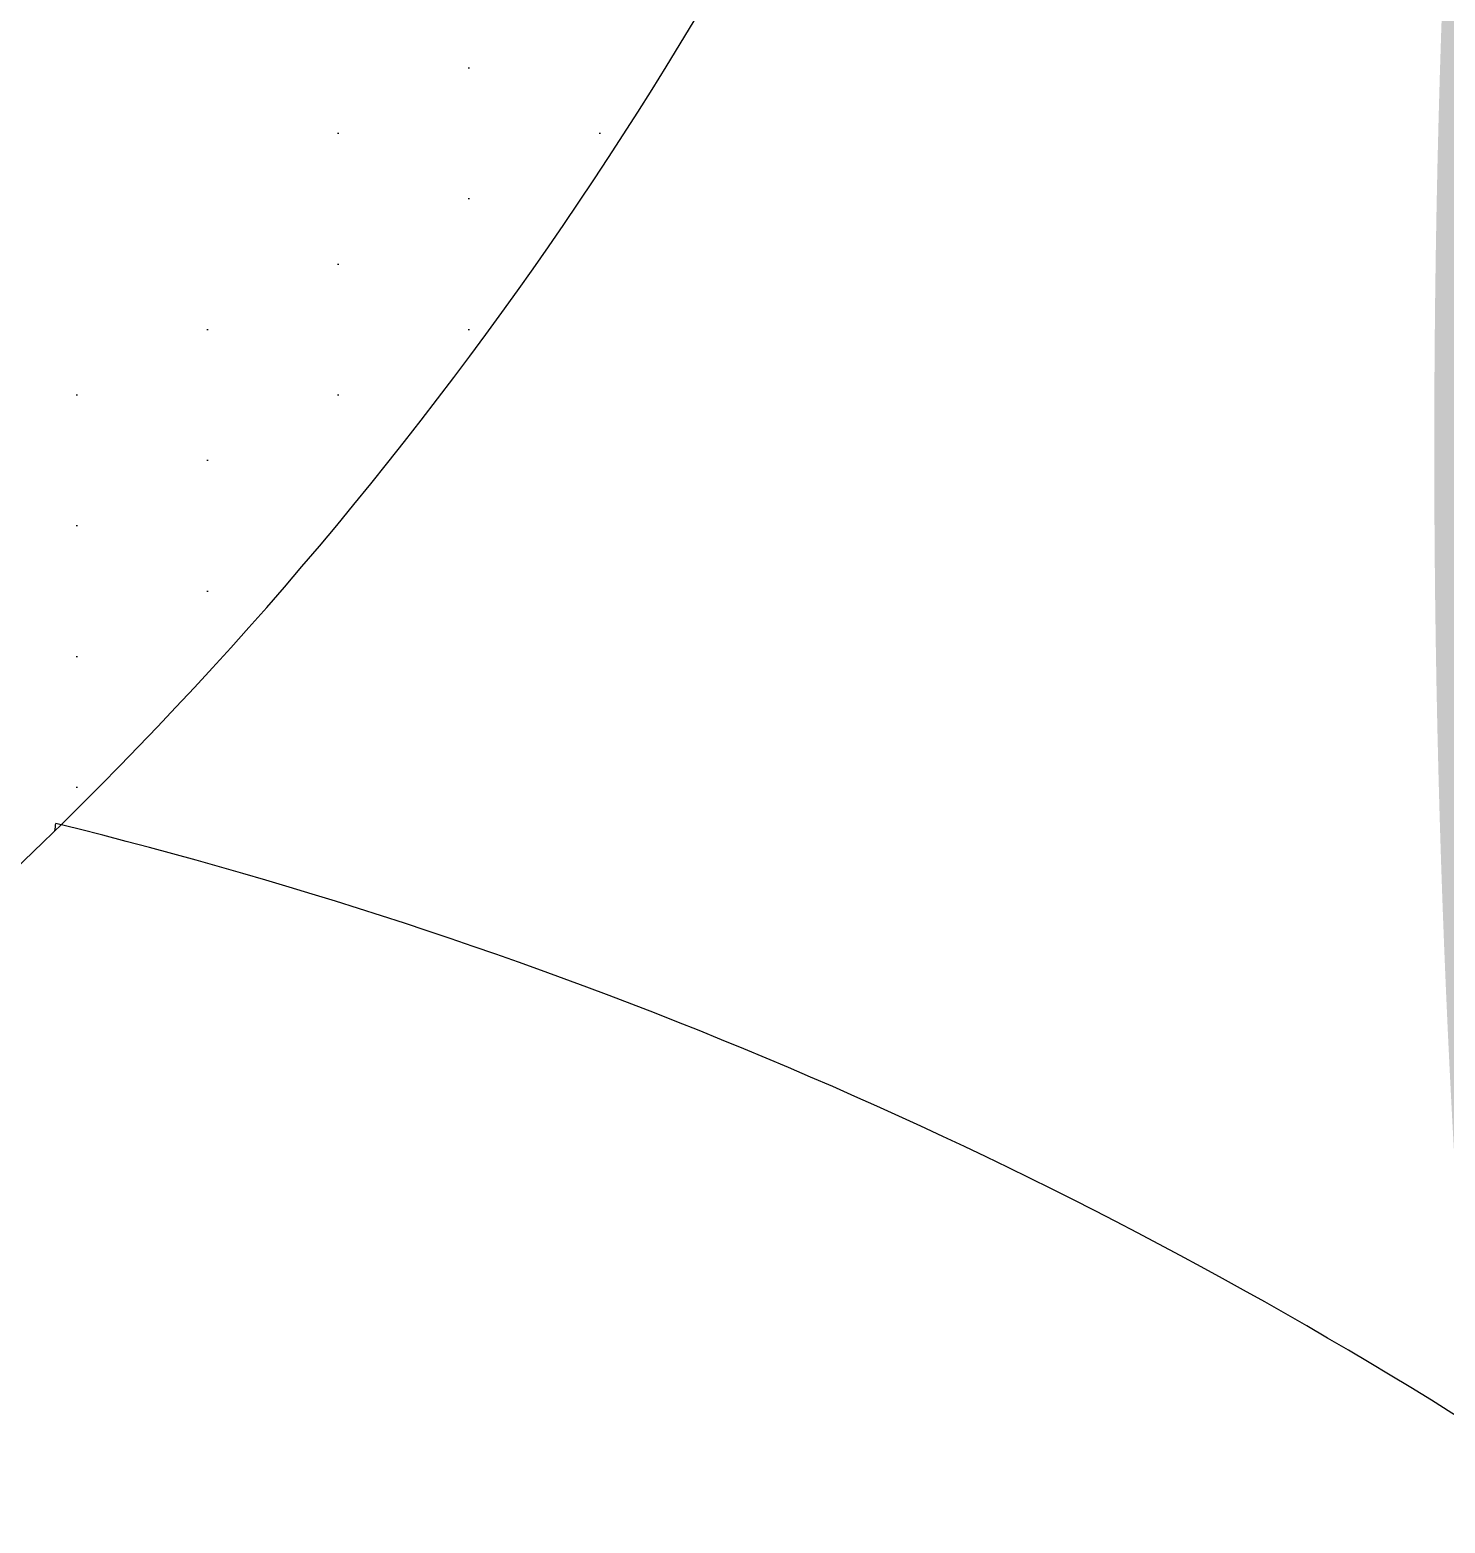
# Model space of a CAD drawing. Extents: x 3694 to 117786, y 20013 to 108631.
# Drawn here: x 41186.8 to 41307.7, y 84176.4 to 84303.9 of the extents above; entities that cross this region are included whole.
import ezdxf

# ---------------------------------------------------------------- set-up
doc = ezdxf.new("R2010")
doc.units = 0
doc.header["$LTSCALE"] = 1000
doc.header["$MEASUREMENT"] = 0
doc.layers.add('家具', color=253, linetype='Continuous')

# ---------------------------------------------------------------- blocks, each defined once
blk = doc.blocks.new('A$C6CBF3060')
at = {"layer": '家具'}
h = blk.add_hatch(dxfattribs=at)
h.set_pattern_fill('DOTS', color=8, scale=335.2800000195158, angle=-90.00000000000001, style=0)
h.set_pattern_definition([(270, (30849.11753504153, -17862.99907829171), (20.95500000121973, -10.47750000060987), [0, -20.95500000121974])])
edge = h.paths.add_edge_path()
edge.add_spline(control_points=[(3620.032944355196, 1020.167978249578), (3621.856950601301, 1029.223950294458), (3623.640356767137, 1038.254456721312), (3629.075648781851, 1066.661334569191), (3632.509525532267, 1085.952194047979), (3638.452392537998, 1124.35439882104), (3640.907859724044, 1143.394177388276), (3645.504487169259, 1187.965857300234), (3647.380020918004, 1213.570567535007), (3652.138734003369, 1291.274453085276), (3654.163834771207, 1344.379333391011), (3661.075878760414, 1425.081640880471), (3664.018153472578, 1452.133973591473), (3670.094233668715, 1492.753120009336), (3672.397098293724, 1506.299475706379), (3677.679535390045, 1533.370511049969), (3680.683231559953, 1546.95785375061), (3688.042565591692, 1576.433232332645), (3692.477545640613, 1592.158136530725), (3700.184732509224, 1618.288209221257), (3703.394472055632, 1628.838867633007), (3706.570199849586, 1639.277341819994)], knot_values=[0.007594318894714291, 0.007594318894714291, 0.007594318894714291, 0.007594318894714291, 1.009331685129112, 1.009331685129112, 3.166903830014817, 3.166903830014817, 5.324475974900523, 5.324475974900523, 8.146713981276132, 8.146713981276132, 13.78698518195698, 13.78698518195698, 16.6071207822974, 16.6071207822974, 18.01718858246761, 18.01718858246761, 19.42725638263783, 19.42725638263783, 21.11840045899928, 21.11840045899928, 22.2881602581128, 22.2881602581128, 22.2881602581128, 22.2881602581128], degree=3, periodic=0)
edge.add_ellipse((1789.99904669042, 2201.081587384349), major_axis=(1412.244489359956, 1412.244489359956), ratio=0.9999999999999818, start_angle=-61.33743676422674, end_angle=-48.55714826964773)
edge.add_ellipse((1789.99904669042, 1953.25083809936), major_axis=(1412.24448935993, -1412.24448935993), ratio=0.9999999999999885, start_angle=48.5571482696466, end_angle=61.33743676426361)
edge.add_spline(control_points=[(3706.570199849455, 2515.055083664098), (3703.394472055566, 2525.493557850958), (3700.184732509093, 2536.044216262839), (3692.477545640737, 2562.174288952727), (3688.042565592012, 2577.899193150166), (3680.683231560659, 2607.374571730539), (3677.679535390882, 2620.961914430154), (3672.397098294947, 2648.032949771052), (3670.094233670054, 2661.579305466817), (3664.018153474113, 2702.198451881093), (3661.075878761818, 2729.250784589662), (3655.986670472266, 2788.670379265524), (3654.145087228251, 2820.934697647885), (3652.42359686167, 2852.807937005808)], knot_values=[0.007594318904541566, 0.007594318904541566, 0.007594318904541566, 0.007594318904541566, 1.177354118008585, 1.177354118008585, 2.868498194319651, 2.868498194319651, 4.278565994361959, 4.278565994361959, 5.688633794404266, 5.688633794404266, 8.508769394488882, 8.508769394488882, 11.91787256770212, 11.91787256770212, 11.91787256770212, 11.91787256770212], degree=3, periodic=0)
edge.add_ellipse((3646.657623284387, 2875.236412280854), major_axis=(16.37502602226822, 16.37502602226821), ratio=0.9999999999995666, start_angle=225.8035234418923, end_angle=239.417541532368, ccw=False)
edge.add_ellipse((3511.087514728119, 3239.193560838379), major_axis=(290.1065513937293, 290.1065513937293), ratio=0.9999999999994232, start_angle=234.5429178462428, end_angle=244.3434878472222, ccw=False)
edge.add_ellipse((4291.384683319397, 2715.78940374251), major_axis=(510.6161812649055, -510.6161812649058), ratio=0.9999999999999988, start_angle=215.5301837112753, end_angle=236.2784491778619)
edge.add_ellipse((8058.381468311782, 2243.98490320702), major_axis=(3173.045961291781, -3173.045961291782), ratio=1, start_angle=220.7753203818918, end_angle=231.6420249032678)
edge.add_ellipse((4599.337569821713, 1341.637200631933), major_axis=(756.0877006785541, 756.0877006785539), ratio=0.9999999999999949, start_angle=113.9930274311128, end_angle=139.4777875760855)
edge.add_ellipse((3519.680850986653, 1232.139841819859), major_axis=(20.77520892349397, -20.77520892349398), ratio=0.999999999999889, start_angle=29.349690518414718, end_angle=107.31395154978779, ccw=False)
edge.add_ellipse((3261.400831811123, 1475.541992198378), major_axis=(269.5263520561113, -269.5263520561115), ratio=0.9999999999999978, start_angle=326.06965526290503, end_angle=363.74867896470926, ccw=False)
edge.add_ellipse((2985.936513544038, 1255.583835869416), major_axis=(269.5447157602681, 269.5447157602681), ratio=0.9999999999729833, start_angle=289.4364312615882, end_angle=291.1525348597326, ccw=False)
edge.add_ellipse((3270.637057203829, -411.6684627259383), major_axis=(1063.437138938921, 1063.437138938921), ratio=0.9999999999999937, start_angle=35.30528515153998, end_angle=42.74492259143477, ccw=False)
edge.add_ellipse((3474.324288661912, 860.0126218386868), major_axis=(153.1024992137935, -153.1024992137935), ratio=0.999999999999859, start_angle=92.70420918075928, end_angle=121.7648417998393, ccw=False)
edge = h.paths.add_edge_path()
edge.add_ellipse((3560.315809361586, 903.7363475695056), major_axis=(59.62128638761727, 59.62128638761727), ratio=0.9999999999999157, start_angle=248.1334738211491, end_angle=277.7178630449272)
edge.add_ellipse((3511.524035592221, 931.7299106341088), major_axis=(99.19644208316629, 99.19644208316625), ratio=0.9999999999997502, start_angle=-79.30676778778508, end_angle=-64.31921627686972)
edge.add_ellipse((3386.72601415019, 2442.541419907149), major_axis=(1116.038544759257, -1116.038544759258), ratio=0.9999999999999984, start_angle=303.32411686118166, end_angle=324.37804893725087, ccw=False)
edge.add_spline(control_points=[(3067.313977831232, 896.8829783906913), (3067.116512627828, 894.6964287364499), (3066.26218761129, 885.1096334103167), (3065.674442368967, 875.0971932240427), (3064.819310103077, 865.6985716819399)], knot_values=[0, 0, 0, 0, 0.2418033642713523, 1.052830296575082, 1.052830296575082, 1.052830296575082, 1.052830296575082], degree=3, periodic=0)
edge.add_ellipse((3026.907071228037, 868.9988679855887), major_axis=(26.90938323527025, 26.90938323527025), ratio=0.9999999999999187, start_angle=238.7767705824798, end_angle=310.27284356007203, ccw=False)
edge.add_ellipse((3357.089655062053, 4875.541364723143), major_axis=(2868.190797183439, -2868.19079718344), ratio=0.999999999999999, start_angle=310.4593117003497, end_angle=318.3404531218047)
edge = h.paths.add_edge_path()
edge.add_ellipse((3560.315809361266, 3250.596077914459), major_axis=(59.62128638763784, -59.62128638763787), ratio=0.9999999999995934, start_angle=82.28213695507955, end_angle=111.8665261788591)
edge.add_ellipse((3357.089655062751, -721.208939239179), major_axis=(2868.190797183605, 2868.190797183604), ratio=0.9999999999999925, start_angle=41.65954687821016, end_angle=49.54410408661445)
edge.add_ellipse((3026.730802552287, 3285.298579970644), major_axis=(26.90938323526915, -26.90938323526915), ratio=0.9999999999999033, start_angle=49.98346972011012, end_angle=121.3236457343994, ccw=False)
edge.add_spline(control_points=[(3064.642559511616, 3288.604407622486), (3064.979431703308, 3284.907876167901), (3065.254021153691, 3281.472108143695), (3065.500446844075, 3278.209911560098)], knot_values=[0, 0, 0, 0, 0.3189857557440551, 0.3189857557440551, 0.3189857557440551, 0.3189857557440551], degree=3, periodic=0)
edge.add_ellipse((3494.988468096315, -267.6566824607653), major_axis=(2525.631590611771, -2525.631590611772), ratio=0.9999999999999991, start_angle=132.8754075785099, end_angle=141.9062269296692, ccw=False)
edge = h.paths.add_edge_path()
edge.add_ellipse((3346.428693505171, 2814.744027245259), major_axis=(221.1621733483969, -221.1621733483971), ratio=0.9999999999999994, start_angle=219.8560000035077, end_angle=290.9319768433341)
edge.add_ellipse((3437.151632962174, 2555.301954592251), major_axis=(155.4479335070494, -155.4479335070496), ratio=0.9999999999999929, start_angle=231.8281592482279, end_angle=294.8810682384705)
edge.add_ellipse((2813.700149012111, 2180.201737340405), major_axis=(405.3237387993505, 405.3237387993504), ratio=0.9999999999999992, start_angle=285.52623263396157, end_angle=332.11357467867344, ccw=False)
edge.add_ellipse((3523.712787324905, 1599.059105694443), major_axis=(258.8230775298201, 258.82307752982), ratio=0.9999999999999818, start_angle=80.19826500577827, end_angle=130.5062586859865)
edge.add_ellipse((3249.266929159778, 1365.594833926676), major_axis=(196.0891473908119, -196.0891473908119), ratio=0.9999999999999981, start_angle=154.0384846775883, end_angle=216.6923729745889)
edge.add_ellipse((3335.197817287255, 909.3636444261319), major_axis=(433.6778078787909, 433.6778078787906), ratio=0.999999999999949, start_angle=80.98112304628877, end_angle=109.8781780001218)
edge.add_ellipse((18467.36806691358, 2025.981614987111), major_axis=(11109.2260467442, 11109.22604674419), ratio=0.9999999999995928, start_angle=138.1241672681158, end_angle=138.7143909774701)
edge.add_spline(control_points=[(2789.552410904224, 1008.188427614892), (2796.579734544641, 1007.746763104577), (2803.725178327077, 1007.646570336328), (2811.231307050359, 1007.927036234807)], knot_values=[2.293510373809953, 2.293510373809953, 2.293510373809953, 2.293510373809953, 2.979732802934619, 2.979732802934619, 2.979732802934619, 2.979732802934619], degree=3, periodic=0)
edge.add_spline(control_points=[(2811.231307050359, 1007.927036234807), (2815.450479755054, 1008.084685284808), (2826.805456678361, 1008.812973134682), (2842.780722635296, 1010.871307693131), (2839.120250166125, 1024.618026985154), (2842.859477051599, 1028.393799632864), (2845.636094539273, 1029.971073038905)], knot_values=[2.979732802934619, 2.979732802934619, 2.979732802934619, 2.979732802934619, 3.36545639614831, 3.990521829336836, 4.278466320926378, 4.605763273049225, 4.605763273049225, 4.605763273049225, 4.605763273049225], degree=3, periodic=0)
edge.add_spline(control_points=[(2845.636094539273, 1029.971073038905), (2848.422474729079, 1031.553892203377), (2852.001820499405, 1032.702305534669), (2855.58116626992, 1033.850718865961)], knot_values=[4.605763273049225, 4.605763273049225, 4.605763273049225, 4.605763273049225, 4.934211014792284, 4.934211014792284, 4.934211014792284, 4.934211014792284], degree=3, periodic=0)
edge.add_ellipse((3270.637057203829, -411.6684627259383), major_axis=(1063.437138939227, 1063.437138939227), ratio=0.9999999999998375, start_angle=52.795632896919415, end_angle=61.02050574382298, ccw=False)
edge.add_ellipse((3199.316362891543, 1348.14039130005), major_axis=(212.5834902189315, 212.5834902189315), ratio=0.9999999999999212, start_angle=165.6335501199894, end_angle=198.8130742464472, ccw=False)
edge.add_ellipse((3199.413119119788, 1029.520550322999), major_axis=(217.1797520411045, -217.1797520411046), ratio=0.9999999999998674, start_angle=151.0252170128921, end_angle=192.4102655699839, ccw=False)
edge.add_ellipse((3551.448439235653, 1156.134686465819), major_axis=(331.0872910150433, -331.0872910150434), ratio=0.9999999999999813, start_angle=177.8463850309959, end_angle=203.8962665094932, ccw=False)
edge.add_ellipse((2984.329156197491, 1140.779664811776), major_axis=(308.6143108805782, 308.6143108805783), ratio=0.99999999999966, start_angle=2.0533838449994732, end_angle=10.260448050109005, ccw=False)
edge.add_spline(control_points=[(3281.687451026184, 1460.253654765613), (3290.639455244702, 1453.204405174176), (3313.081898206045, 1435.532118832798), (3303.305460116768, 1498.775473405309), (3326.318821677465, 1533.829908224947), (3353.544751881607, 1593.430233467796), (3320.947959299898, 1659.060984562777), (3340.190178442157, 1740.826539046509), (3356.126177953687, 1827.657185362103), (3415.808870579021, 1863.793903553702), (3424.432073950476, 1919.337591101754), (3457.289777258164, 1907.517444122117), (3458.775801431591, 1924.683027975876), (3459.456346832347, 1933.619102174609)], knot_values=[28.72622828787619, 28.72622828787619, 28.72622828787619, 28.72622828787619, 29.65137003608691, 31.04553471454428, 32.97090723718488, 34.80045963000916, 37.53798117998499, 40.13244696109814, 43.73799823656201, 46.29924793153518, 47.53881564063179, 48.20545028199999, 48.98405692497199, 48.98405692497199, 48.98405692497199, 48.98405692550385], degree=3, periodic=0)
edge.add_ellipse((-2827.432287128104, 2095.358859361608), major_axis=(4446.972478264837, 4446.972478264834), ratio=0.9999999999999976, start_angle=-46.47369586912973, end_angle=-42.84626635100496)
edge.add_spline(control_points=[(3457.093905025751, 2331.703914353799), (3455.691781476875, 2345.589783137202), (3452.514928848803, 2370.097512984801), (3408.946969250035, 2401.111465854163), (3388.218704290179, 2469.690945094218), (3352.769053081218, 2533.335634224328), (3364.030625280458, 2604.82269811142), (3327.271703467311, 2627.476138575294), (3294.9122366675, 2714.330123526699), (3294.341436591865, 2693.091429919492)], knot_values=[0, 0, 0, 1.163513729807164e-12, 1.426783815582302, 2.507845637052222, 5.446644405802077, 8.794161911986935, 10.36550993041577, 12.19506232323765, 14.47634677036475, 14.47634677036475, 14.47634677036475, 14.47634677036475], degree=3, periodic=0)
edge.add_ellipse((3687.441035538191, 2947.473610607776), major_axis=(331.0872910150615, -331.0872910150615), ratio=0.9999999999999547, start_angle=233.1899730444863, end_angle=257.9076692015958, ccw=False)
edge.add_ellipse((3372.605812031026, 3149.559701468508), major_axis=(217.1797520411107, -217.1797520411108), ratio=0.9999999999999556, start_angle=244.6759739839959, end_angle=286.0610225410798, ccw=False)
edge.add_ellipse((3301.30499854072, 2839.020160634274), major_axis=(212.5834902198476, 212.5834902198476), ratio=0.9999999999956851, start_angle=85.14470269029368, end_angle=91.45268943398088, ccw=False)
edge.add_ellipse((3267.100022714898, 4450.91484517249), major_axis=(983.775240623166, 983.775240623166), ratio=0.9999999999998531, start_angle=208.0880272447276, end_angle=218.4118439115923, ccw=False)
edge.add_spline(control_points=[(2862.37711883695, 3119.814991966967), (2856.867087630577, 3121.622537046678), (2851.35705642408, 3123.430082126131), (2848.768473186879, 3126.813406541194)], knot_values=[4.42752981046754, 4.42752981046754, 4.42752981046754, 4.42752981046754, 4.934211014792284, 4.934211014792284, 4.934211014792284, 4.934211014792284], degree=3, periodic=0)
edge.add_ellipse((3341.197146602492, 3246.534314250937), major_axis=(358.3427787361459, -358.3427787361463), ratio=0.999999999999975, start_angle=238.6648212037559, end_angle=277.816367146285)
h = blk.add_hatch(dxfattribs=at)
h.set_pattern_fill('DOTS', color=8, scale=178.8160000104085, angle=-90.00000000000001, style=0)
h.set_pattern_definition([(90, (19419.91467265415, 11841.09606291521), (11.17600000065053, 5.588000000325262), [0, -11.17600000065053])])
edge = h.paths.add_edge_path(flags=17)
edge.add_ellipse((3512.052022088705, 1537.039152838337), major_axis=(23.25952561888595, -23.25952561888596), ratio=0.9999999999999566, start_angle=197.4293742980922, end_angle=247.2256321012528)
edge.add_ellipse((3405.089068006848, 1488.22521427691), major_axis=(59.90464916680112, 59.9046491668011), ratio=0.9999999999999393, start_angle=-19.5751923782937, end_angle=24.16555291353093)
edge.add_ellipse((3447.156263500743, 1522.360028411396), major_axis=(32.94986328206128, 32.94986328206127), ratio=0.9999999999999538, start_angle=-5.078446253501681, end_angle=59.84114380388081, ccw=False)
edge = h.paths.add_edge_path(flags=17)
edge.add_ellipse((2756.634867780711, 1621.855052317827), major_axis=(481.3748926490825, -481.3748926490827), ratio=0.9999999999980935, start_angle=400.4122738737361, end_angle=401.14692602743605, ccw=False)
edge.add_ellipse((3381.541444735376, 1556.026816461963), major_axis=(38.8000368264333, -38.80003682643331), ratio=0.9999999999998465, start_angle=56.96626177507412, end_angle=128.4606080737423)
edge.add_ellipse((3389.654311773622, 1631.853647203665), major_axis=(15.12758440161141, -15.12758440161141), ratio=0.9999999999999712, start_angle=310.0022228544645, end_angle=447.0101969954212)
edge.add_ellipse((3345.102416092785, 1578.430038740866), major_axis=(64.19840911925914, -64.19840911925917), ratio=0.9999999999999993, start_angle=43.53494098790259, end_angle=93.25647343301858, ccw=False)
edge = h.paths.add_edge_path()
edge.add_ellipse((3173.060657035217, 1553.928150722095), major_axis=(242.037112230793, 242.037112230793), ratio=0.9999999999999936, start_angle=258.5394166081302, end_angle=308.1497845990816, ccw=False)
edge.add_spline(control_points=[(3362.180682135797, 1268.625603414799), (3354.239474415954, 1262.044177846979), (3344.133058035513, 1253.668294793435), (3335.545590784393, 1259.297138530506), (3333.822581068765, 1260.887023014075)], knot_values=[0, 0, 0, 0, 1.42238482592121, 1.810204922351612, 1.810204922351612, 1.810204922351612, 1.810204922351612], degree=3, periodic=0)
edge.add_ellipse((2756.634867796784, 1621.855052313091), major_axis=(481.3748926400921, -481.3748926400922), ratio=0.9999999999984875, start_angle=12.9785078464626, end_angle=17.57136510295455)
edge.add_ellipse((3199.671737715864, 1567.906436618163), major_axis=(216.1019309944975, -216.1019309944976), ratio=0.9999999999999805, start_angle=346.8345493291795, end_angle=397.9332034731351)
edge.add_ellipse((3045.703676463672, 1632.760466246171), major_axis=(331.3486877331227, -331.3486877331229), ratio=0.9999999999999989, start_angle=32.37103093941994, end_angle=75.25655211311418)
edge.add_ellipse((2456.054096705782, 1773.593615179783), major_axis=(706.3772336368138, 706.3772336368138), ratio=0.9999999999997193, start_angle=-39.52687022804582, end_angle=-36.92237628317469)
edge.add_spline(control_points=[(3445.111206679256, 1913.963218771354), (3448.830660995882, 1914.128447938096), (3460.107711744393, 1911.968167921183), (3462.998604643501, 1900.275516595619), (3464.95021363916, 1892.381940352421)], knot_values=[0, 0, 0, 0, 0.5819764206049407, 1.791185280154921, 1.791185280154921, 1.791185280154921, 1.791185280154921], degree=3, periodic=0)
edge.add_ellipse((3015.109885895014, 1642.828336586739), major_axis=(363.7535715408054, -363.7535715408055), ratio=0.9999999999999993, start_angle=390.3935585979345, end_angle=434.019778702312, ccw=False)
edge = h.paths.add_edge_path()
edge.add_spline(control_points=[(3421.156827763138, 1894.308101638162), (3425.036458086157, 1901.313424356293), (3430.42926785857, 1911.051046157649), (3441.925963692418, 1913.821720852757), (3445.111206679256, 1913.963218771354)], knot_values=[1.791185280154921, 1.791185280154921, 1.791185280154921, 1.791185280154921, 3.069002213139684, 3.567391534373676, 3.567391534373676, 3.567391534373676, 3.567391534373676], degree=3, periodic=0)
edge.add_ellipse((2456.054096705782, 1773.593615179525), major_axis=(706.3772336370577, 706.3772336370574), ratio=0.999999999999922, start_angle=320.47312977196174, end_angle=323.0776237168323, ccw=False)
edge.add_ellipse((3756.002993319547, 1614.615316424457), major_axis=(281.0686011683609, 281.0686011683609), ratio=0.9999999999999806, start_angle=95.23358330781208, end_angle=138.9317992611657)
edge.add_ellipse((3762.004384130836, 1449.86522315249), major_axis=(300.7962628522073, -300.7962628522074), ratio=0.9999999999999956, start_angle=206.1422413992029, end_angle=244.4432589827649)
edge.add_ellipse((2756.634867796784, 1621.855052313091), major_axis=(481.3748926400507, -481.3748926400505), ratio=0.999999999997209, start_angle=372.9785078464747, end_angle=377.5713651029771, ccw=False)
edge.add_spline(control_points=[(3333.822581068765, 1260.887023014075), (3331.207753867588, 1263.299820316828), (3324.080109855582, 1273.317570021227), (3320.953744327249, 1283.146645357101), (3318.856340284947, 1289.740737492688)], knot_values=[1.810204922351612, 1.810204922351612, 1.810204922351612, 1.810204922351612, 2.398757922429805, 3.598446597238173, 3.598446597238173, 3.598446597238173, 3.598446597238173], degree=3, periodic=0)
edge.add_ellipse((3689.15860647869, 1407.743611630103), major_axis=(274.8167086013966, 274.8167086013965), ratio=0.9999999999999986, start_angle=107.85150721330089, end_angle=152.6753304847041, ccw=False)
edge.add_ellipse((3633.610958523866, 1676.428645746197), major_axis=(215.1838922609005, 215.1838922609004), ratio=0.9999999999999896, start_angle=89.27769578140129, end_angle=152.4675057723358, ccw=False)
for centre, radius, start, end in [((2756.634867796784, 1621.855052313153), 680.7669017576027, 327.9785078464502, 356.4934784532271), ((3173.060657035217, 1553.928150722128), 342.2921667144051, 303.5394166074797, 353.1497845988284), ((3314.360527628589, 911.2052765645676), 410.2726195139435, 57.74275170743653, 76.19494111928464)]:
    blk.add_arc(centre, radius, start, end, dxfattribs=at)
at = {"layer": '家具', "color": 8}
blk.add_arc((-2827.432287128424, 2095.358859361702), 6288.968790262188, 352.8171504975149, 352.8228132621421, dxfattribs=at)

msp = doc.modelspace()

# ---------------------------------------------------------------- block references
at = {"layer": '家具'}
msp.add_blockref('A$C6CBF3060', (37776.7279690408, 82926.50599721252, 1.41431932393393e-09), dxfattribs=at)

doc.saveas('drawing.dxf')
